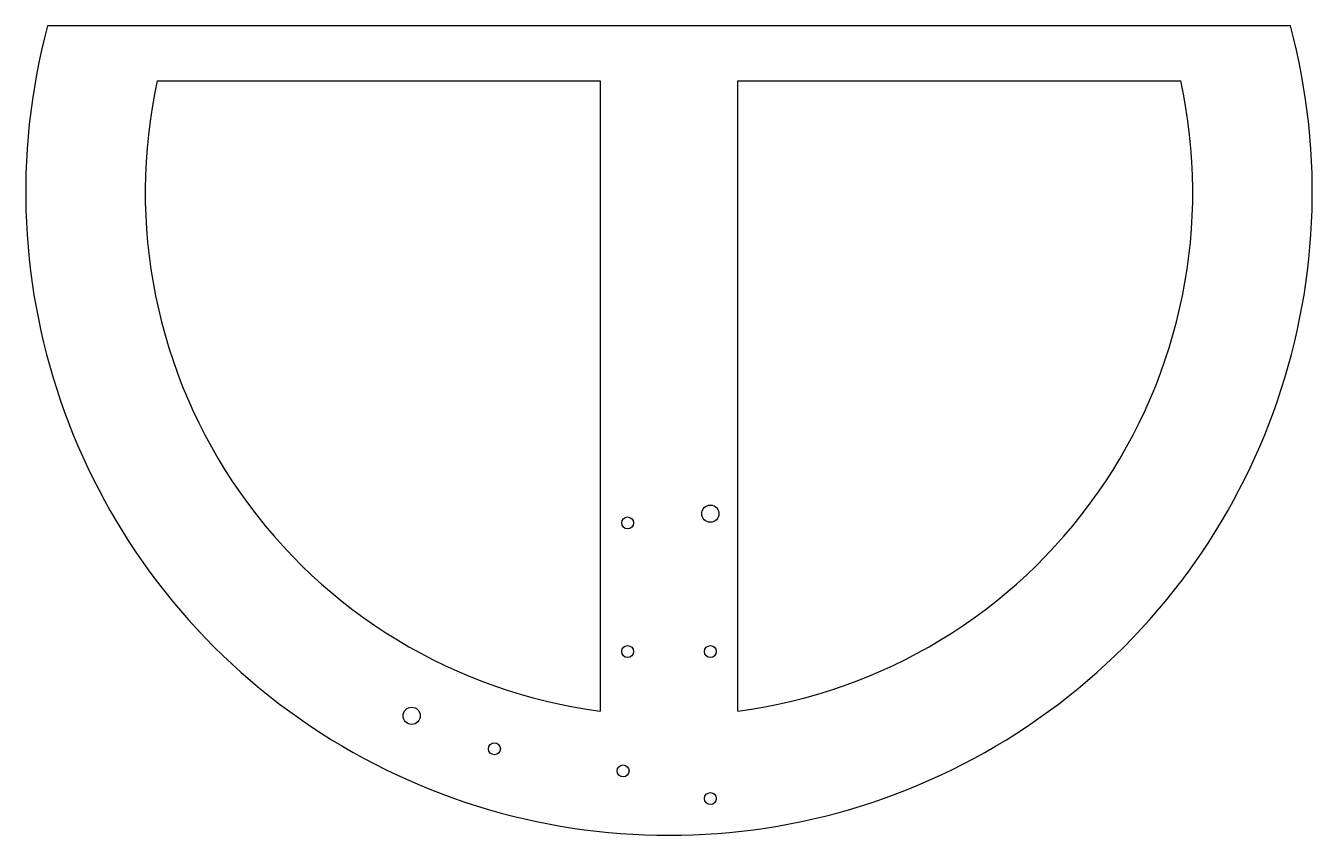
# Model space of a CAD drawing. Header units: millimetres. Extents: x -356 to 356, y -356 to 92.
import ezdxf

# ---------------------------------------------------------------- set-up
doc = ezdxf.new("R2010")
doc.units = ezdxf.units.MM

msp = doc.modelspace()

# ---------------------------------------------------------------- linework, layer by layer
for p, q in [((343.48, 92.04, 1.27), (-343.48, 92.04, 1.27)), ((-282.94, 61.56, 1.27), (-38.1, 61.56, 1.27)), ((-38.1, 61.56, 1.27), (-38.1, -287.04, 1.27)), ((38.1, 61.56, 1.27), (282.94, 61.56, 1.27)), ((38.1, -287.04, 1.27), (38.1, 61.56, 1.27))]:
    msp.add_line(p, q)
for centre, radius in [((22.86, -177.8, 1.27), 4.76), ((-22.86, -182.88, 1.27), 3.3), ((-22.86, -254, 1.27), 3.3), ((22.86, -254, 1.27), 3.3), ((-142.24, -289.53, 1.27), 4.76), ((-96.52, -307.8, 1.27), 3.3), ((-25.4, -320.04, 1.27), 3.3), ((22.86, -335.28, 1.27), 3.3)]:
    msp.add_circle(centre, radius)
for radius, start, end in [(355.6, 165, 375), (289.56, 167.72613, 262.43916), (289.56, 277.56084, 372.27387)]:
    msp.add_arc((0, 0, 1.27), radius, start, end)

doc.saveas('drawing.dxf')
